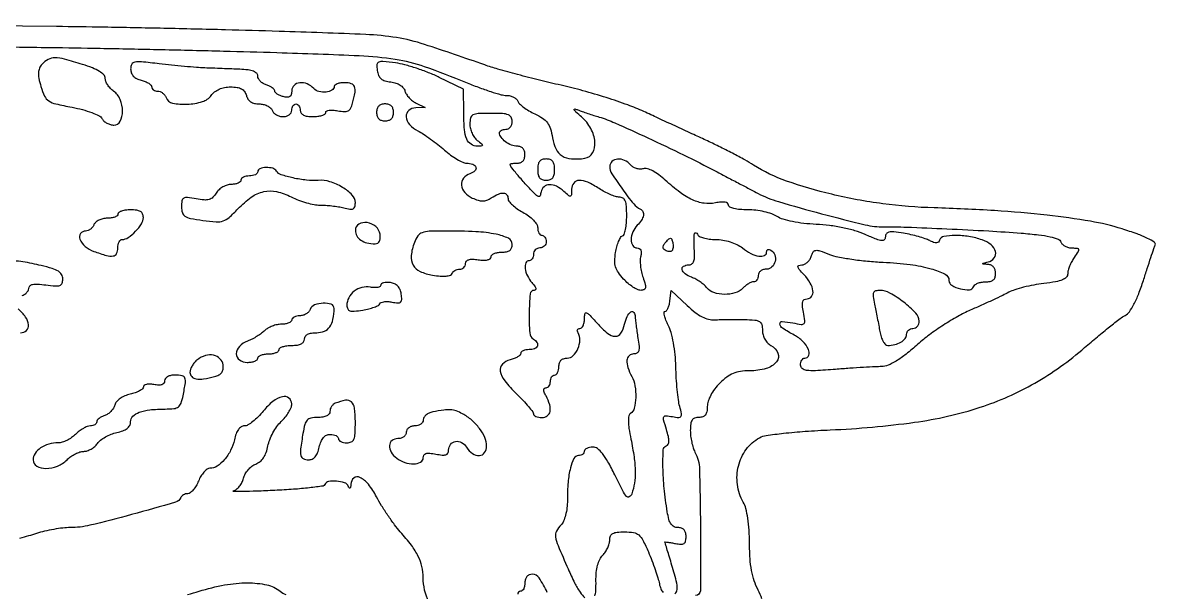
# Model space of a CAD drawing. Extents: x 0 to 501, y 0 to 407.
# Drawn here: x 233.5 to 500.7, y 156.7 to 291.2 of the extents above; entities that cross this region are included whole.
import ezdxf

# ---------------------------------------------------------------- set-up
doc = ezdxf.new("R2010")
doc.units = 0

msp = doc.modelspace()

# ---------------------------------------------------------------- linework, layer by layer
for points in [[(407.882874, 155.222188, 0.032399), (406.993304, 157.23735, -0.040115), (406.068116, 159.423794, -0.034622), (405.448867, 161.839929, -0.028867), (405.091814, 164.70551, -0.015335), (404.964565, 168.280794, 0.01542), (404.85301, 171.400288, 0.020748), (404.548169, 174.210024, 0.022837), (404.091448, 176.519651, 0.069718), (403.5, 178, -0.097132), (402.102613, 182.138195, -0.094508), (402.351395, 186.540257, -0.096877), (404.18481, 190.454331, -0.108237), (407.301285, 193.20953, -0.091342), (408.868169, 193.739467, -0.008256), (412.987307, 194.267287, -0.010122), (418.102008, 194.732404, -0.006669), (424, 195.069583, 0.022919), (443.838577, 196.851866, 0.044406), (459.350258, 200.388766, 0.052239), (472.246365, 206.106393, 0.0488), (484, 214.48366, -0.004987), (487.020435, 217.062906, -0.006126), (489.89324, 219.407719, -0.005149), (492.347879, 221.320646, -0.043523), (493.53018, 222.069667, 0.118118), (494.543764, 222.945932, 0.035101), (495.626106, 224.700978, 0.028616), (496.736584, 227.153186, 0.015053), (497.845935, 230.310358, -0.00139), (498.75754, 233.150587, -0.001828), (499.605975, 235.736672, -0.001326), (500.330744, 237.899651, -0.017567), (500.628029, 238.686821, 0.36064), (500.429702, 239.337136, 0.032174), (498.831724, 240.248296, 0.026554), (496.342919, 241.302884, 0.010421), (492.812274, 242.499844, 0.034409), (485.388938, 244.29466, 0.014241), (475.154391, 245.736488, 0.012415), (462.762526, 246.812915, 0.008232), (448.5, 247.460237, -0.025798), (436.390476, 248.436876, -0.025161), (424.342869, 250.658714, -0.026597), (413.675218, 253.794105, -0.056071), (405.919579, 257.550768, 0.014674), (403.866264, 258.764207, 0.005605), (400.940742, 260.336671, 0.005545), (397.723536, 261.974529, 0.006774), (394.677645, 263.431833, -0.000105), (391.388075, 264.952137, -0.000059), (387.405308, 266.794392, -0.000059), (383.391954, 268.65195, -0.000098), (380, 270.223187, 0.022364), (376.286139, 271.746628, 0.009445), (371.178125, 273.471527, 0.009323), (365.643577, 275.111814, 0.01202), (360.5, 276.400227, -0.00521), (355.465707, 277.588636, -0.004651), (350.2625, 278.925767, -0.004669), (345.60887, 280.214587, -0.014421), (342.5, 281.204807, 0.004712), (328.308874, 286.030314, 0.039206), (321.715152, 287.643746, 0.030393), (314.440123, 288.379844, 0.002143), (294, 289.11162, 0.001461), (281.339931, 289.47353, 0.000971), (266.821875, 289.817888, 0.000978), (252.730026, 290.097179, 0.001912), (241.5, 290.254837), (217.5, 290.5)], [(223.452044, 285.587777, 0.001685), (240, 285.318197, -0.001513), (251.778953, 285.130361, -0.000825), (266.234375, 284.832234, -0.000822), (280.927007, 284.480801, -0.001306), (293.5, 284.126516, -0.003155), (312.929268, 283.405501, -0.02819), (321.427321, 282.554854, -0.0449), (328.25315, 280.841918, -0.014506), (338, 277.121656, 0.009217), (341.028615, 275.928817, 0.011004), (343.926385, 274.920822, 0.009843), (346.393736, 274.176283, 0.06805), (347.643011, 274.003429, -0.05801), (348.50086, 273.902174, -0.058898), (349.307841, 273.606653, -0.064932), (349.94606, 273.171539, -0.119648), (350.301181, 272.657518, 0.114099), (350.72285, 272.032651, 0.026995), (351.694573, 271.220831, 0.026403), (352.941762, 270.38719, 0.023342), (354.321229, 269.651857, -0.03568), (356.162607, 268.611215, -0.087469), (357.285959, 267.543058, -0.085013), (357.994584, 266.13574, -0.032381), (358.501487, 263.991197, 0.068303), (359.333608, 261.33659, 0.142921), (360.754875, 259.72937, 0.12746), (362.941103, 259.030867, 0.049117), (366.148287, 259.16712, 0.236587), (367.951274, 260.414542, 0.147277), (368.49471, 262.983461, 0.104233), (367.534412, 266.181654, 0.089398), (365.326945, 268.924117, -0.007482), (364.025872, 270.087779, -0.091265), (363.626214, 270.61999, -0.618414), (363.75982, 270.797346, -0.04876), (364.5, 270.584529, 0.009151), (365.476712, 270.217885, 0.003922), (366.79375, 269.762402, 0.003879), (368.205044, 269.298846, 0.005105), (369.5, 268.89913, -0.0324), (373.21729, 267.525507, -0.004148), (380.966651, 263.999286, -0.005205), (389.418817, 259.960764, -0.006952), (397, 256.109289, 0.000176), (399.745214, 254.667507, 0.000154), (402.61875, 253.160751, 0.000155), (405.217401, 251.800179, 0.00046), (407, 250.869656, 0.048144), (411.796922, 248.931631, 0.006979), (421.953876, 246.079116, 0.006239), (432.232279, 243.48356, 0.061398), (436.661758, 242.98432, -0.011706), (442.010451, 242.914755, -0.002377), (451.487248, 242.524372, -0.002668), (461.37486, 242.017084, -0.005596), (469.054738, 241.495668, -0.009057), (473.109816, 241.100695, -0.026371), (475.883521, 240.630451, -0.035294), (477.714875, 240.0815, -0.213822), (478.400289, 239.399246, 0.113318), (478.760321, 238.863942, 0.065923), (479.39288, 238.411028, 0.06062), (480.186882, 238.104309, 0.061965), (481.025319, 238, -0.022816), (482.256869, 237.943773, -0.321668), (482.572694, 237.670286, -0.203622), (482.488136, 237.168869, -0.010549), (481.556704, 235.777494, 0.030396), (480.96086, 234.806171, 0.02659), (480.457282, 233.726154, 0.027506), (480.107799, 232.699597, 0.068391), (480, 231.915175, -0.190119), (479.677303, 231.097177, -0.108315), (478.789437, 230.485181, -0.05446), (477.149896, 230.015674, -0.013275), (474.362059, 229.612734, 0.017054), (472.011955, 229.254911, 0.015464), (469.61297, 228.7282, 0.015696), (467.495815, 228.122974, 0.046918), (466.112059, 227.532055, -0.012576), (464.691144, 226.806315, -0.003246), (462.363244, 225.708756, -0.003301), (459.691296, 224.491487, -0.003356), (457.018133, 223.316383, 0.026982), (454.085811, 221.858434, 0.015433), (450.706799, 219.804275, 0.015311), (447.391528, 217.498481, 0.022557), (444.64197, 215.259381, -0.014636), (441.894168, 212.948392, -0.029094), (439.566422, 211.315167, -0.036848), (437.626786, 210.305408, -0.101354), (436.123837, 209.994006, 0.012103), (434.622235, 209.954222, 0.002212), (431.847315, 209.80112, 0.002378), (428.600931, 209.592094, 0.002158), (425.25, 209.345789, -0.005126), (420.511056, 209.025726, -0.044661), (418.40394, 209.09334, -0.14118), (417.394853, 209.522172, -0.225838), (417, 210.351783, -0.05876), (417.074337, 210.982142, -0.077799), (417.29375, 211.515836, -0.096376), (417.618562, 211.873355, -0.161671), (418, 212, 0.319548), (418.927914, 212.660467, 0.19364), (418.859059, 214.066765, 0.092288), (417.536354, 215.93718, 0.069416), (415.5, 217.430067, -0.019463), (412.772851, 219.038668, -0.223754), (412.130185, 220.066709, -0.468242), (412.675011, 220.642934, -0.033751), (415.15625, 220.31875, 0.014492), (417.177754, 219.975047, 0.235417), (417.8125, 220.1875, 0.235417), (418.024953, 220.822246, 0.014492), (417.68125, 222.84375, -0.020692), (417.435279, 224.407505, -0.094242), (417.502425, 225.322034, -0.190904), (417.866349, 225.812369, -0.139658), (418.525, 226, 0.242738), (419.596532, 226.552772, 0.187309), (419.924125, 227.846831, 0.102155), (419.287597, 229.729779, 0.056208), (417.825686, 231.685549, -0.011199), (416.69745, 232.941729, -0.117786), (416.383859, 233.551654, -0.386197), (416.562737, 233.881676, -0.08445), (417.258298, 234, 0.109966), (417.919309, 234.147157, 0.071316), (418.576755, 234.578362, 0.066344), (419.131072, 235.216248, 0.069007), (419.490126, 235.96889, -0.058347), (419.976789, 237.047368, -0.23125), (420.569613, 237.432244, -0.1136), (421.530433, 237.331072, -0.010323), (423.807514, 236.495257, 0.04433), (425.813672, 235.910047, 0.012183), (429.059082, 235.350061, 0.012212), (432.783518, 234.893118, 0.012469), (436.5, 234.622388, -0.018449), (442.854229, 234.083065, -0.037618), (447.762189, 233.104686, -0.049021), (451.061745, 231.825175, -0.282932), (452, 230.299814, 0.270182), (452.651702, 229.18181, 0.067162), (454.697007, 228.362164, 0.069923), (456.82868, 228.13232, 0.313954), (457.780686, 228.842059, -0.15395), (458.102531, 229.286035, -0.061639), (458.763181, 229.659855, -0.053191), (459.630171, 229.91435, -0.044839), (460.583333, 230, 0.048265), (461.713793, 230.109379, 0.125255), (462.447917, 230.456897, 0.145999), (462.86014, 231.073217, 0.07503), (463, 232, 0.07546), (462.876187, 232.815719, 0.097744), (462.51675, 233.479747, 0.104863), (461.955263, 233.925342, 0.099242), (461.25, 234.116001, -0.002113), (460.076061, 234.198801, -0.392517), (460, 234.280763, -0.339035), (460.073823, 234.377121, -0.001923), (461.25, 234.689326, 0.169492), (462.666746, 235.640798, 0.230412), (462.954228, 237.130133, 0.156747), (461.910316, 238.747366, 0.088027), (459.850777, 239.902175, 0.04303), (456.713637, 240.701285, 0.04201), (453.460461, 240.960273, 0.04322), (450.778754, 240.715796, 0.274538), (449.785534, 239.856602, -0.130365), (449.489366, 239.405556, -0.171858), (449.037713, 239.219838, -0.103011), (448.380751, 239.322874, -0.030892), (447.452201, 239.740472, 0.040059), (446.417074, 240.183397, 0.013009), (444.825021, 240.672789, 0.012874), (443.020318, 241.126818, 0.01414), (441.25, 241.471768, 0.012546), (438.988169, 241.788368, 0.077907), (437.821061, 241.739882, 0.192991), (437.230623, 241.354468, 0.153997), (437, 240.623435, -0.184085), (436.745294, 239.955064, -0.244035), (436.146817, 239.72713, -0.067799), (434.912422, 240.042597, -0.007674), (432.25, 241.171226, 0.032302), (429.835941, 242.057121, 0.020661), (426.936989, 242.784446, 0.019734), (423.802895, 243.306449, 0.020368), (420.670328, 243.572882, -0.017292), (417.757295, 243.802607, -0.021589), (415.077342, 244.225343, -0.023344), (412.856129, 244.78377, -0.071888), (411.455511, 245.437193, 0.063265), (410.223457, 246.037943, 0.02631), (408.438793, 246.540925, 0.025517), (406.446503, 246.88513, 0.030023), (404.535183, 247, -0.020535), (402.699741, 247.075412, -0.040278), (401.257819, 247.312015, -0.053428), (400.28534, 247.666895, -0.285967), (400, 248.125, 0.238499), (399.782542, 248.554957, 0.1179), (399.204103, 248.799228, 0.065599), (398.248609, 248.831584, 0.025064), (396.929328, 248.635866, -0.083873), (394.242682, 248.555129, -0.07237), (391.52786, 249.341079, -0.055351), (388.567501, 251.103061, -0.025033), (385.102747, 254.006729, 0.02641), (383.574174, 255.280618, 0.042008), (382.130738, 256.181555, 0.051324), (380.864165, 256.674957, 0.13193), (379.889515, 256.681358, -0.078533), (379.108765, 256.603784, -0.060765), (378.266461, 256.756268, -0.061256), (377.49275, 257.104417, -0.083413), (376.914323, 257.603235, 0.113615), (375.50935, 258.675325, 0.12611), (373.831367, 258.971413, 0.166056), (372.525862, 258.411207, 0.212186), (372, 257.227844, 0.143049), (372.503027, 255.505595, 0.013835), (374.972606, 251.864732, 0.014944), (377.63927, 248.382726, 0.119213), (379.238774, 247.166667, -0.188104), (379.83238, 246.574008, -0.15264), (379.933091, 245.673634, -0.098647), (379.472346, 244.547014, -0.050175), (378.5, 243.357143, 0.094759), (377.439099, 241.794534, 0.097814), (377.045117, 239.968329, 0.139437), (377.418751, 238.561614, 0.264442), (378.40638, 238, -0.120777), (378.965229, 237.86301, -0.16778), (379.316611, 237.491495, -0.121159), (379.431143, 236.875903, -0.049687), (379.29781, 236.030824, 0.064081), (379.173446, 235.062949, 0.026933), (379.244488, 233.74979, 0.026106), (379.472833, 232.335726, 0.030792), (379.83941, 231.030824, -0.014621), (380.364236, 229.370664, -0.112731), (380.40669, 228.561732, -0.259171), (380.072501, 228.147848, -0.096384), (379.312651, 228, -0.112808), (378.538007, 228.177025, -0.033071), (377.469199, 228.782547, -0.031385), (376.321977, 229.644432, -0.029088), (375.26044, 230.663989, -0.034129), (374.028846, 232.189555, -0.079466), (373.388643, 233.506971, -0.079562), (373.191704, 234.957348, -0.034275), (373.372193, 236.90613, -0.02454), (373.669461, 238.301203, -0.032385), (374.082955, 239.533425, -0.033883), (374.543911, 240.472647, -0.183276), (374.976424, 240.825475, 0.231288), (375.374458, 241.216357, 0.032005), (375.699324, 242.363837, 0.031287), (375.925452, 243.866645, 0.021702), (376, 245.583333, 0.015603), (375.928495, 247.874081, 0.078745), (375.65057, 249.119422, 0.162638), (375.109646, 249.762686, 0.137198), (374.25, 250.006589, -0.074786), (373.375367, 250.141516, -0.023752), (372.132812, 250.594872, -0.023115), (370.777037, 251.239061, -0.023796), (369.5, 252, 0.037247), (366.789328, 253.518001, 0.115478), (364.750648, 253.94422, 0.224749), (363.506976, 253.318738, 0.167196), (363, 251.845012, -0.015039), (362.960652, 250.537107, -0.321363), (362.729843, 250.252867, -0.245324), (362.327041, 250.340515, -0.010041), (361.171259, 251.345012, 0.0662), (359.426137, 252.547533, 0.122287), (357.758136, 252.934185, 0.176692), (356.498324, 252.452266, 0.167905), (355.811841, 251.261484, -0.041353), (355.554068, 250.340523, -0.355039), (355.211141, 250.138252, -0.156447), (354.694448, 250.394105, -0.009924), (353.488516, 251.611199, -0.00614), (352.600901, 252.566544, -0.003721), (351.572939, 253.717658, -0.003728), (350.569546, 254.875527, -0.006552), (349.759787, 255.849715, -0.007613), (348.667498, 257.242231, -0.193791), (348.542652, 257.698489, -0.357681), (348.804201, 257.951117, -0.020265), (350.009787, 258, 0.073012), (350.877, 258.127313, 0.12472), (351.501223, 258.501229, 0.124282), (351.873455, 259.128378, 0.072213), (352, 260, 0.071699), (351.879149, 260.838435, 0.112093), (351.525, 261.472222, 0.120036), (350.952652, 261.862992, 0.090275), (350.2, 262, -0.096503), (348.805514, 262.271675, -0.066662), (347.404453, 263.070059, -0.070561), (346.350864, 264.137576, -0.160852), (346, 265.2, -0.181063), (346.114323, 265.505352, -0.091341), (346.440625, 265.765, -0.071292), (346.926058, 265.940885, -0.051363), (347.5, 266, 0.124838), (348.072066, 266.145092, 0.100781), (348.559375, 266.553606, 0.090376), (348.88687, 267.164671, 0.078089), (349, 267.884615, 0.126642), (348.751714, 268.84916, 0.178473), (348.086735, 269.425, 0.078289), (346.741872, 269.703498, 0.011985), (344, 269.769231, 0.010283), (340.95114, 269.706521, 0.107008), (339.745173, 269.393012, 0.217664), (339.177851, 268.683676, 0.06157), (339, 267.244858, 0.060494), (339.129209, 266.180817, 0.046201), (339.514063, 265.071791, 0.047256), (340.079874, 264.085399, 0.076714), (340.75, 263.392046, -0.006842), (341.822075, 262.554858, -0.215958), (341.969635, 262.263459, -0.403678), (341.808262, 262.08094, -0.015166), (340.809017, 262.031803, -0.147326), (339.280379, 262.461032, -0.155088), (338.280119, 263.656372, -0.077594), (337.733624, 265.947223, -0.017376), (337.554217, 269.971292), (337.5, 275.5), (331.803628, 278.26178, 0.019266), (329.283174, 279.365986, 0.01421), (326.416805, 280.399211, 0.014406), (323.647582, 281.221778, 0.030938), (321.464668, 281.659897, 0.007889), (318.511334, 282.01732, 0.123933), (317.513957, 281.874785, 0.288669), (317.10333, 281.29982, 0.049674), (317.161039, 279.898117, 0.06412), (317.479756, 278.739662, 0.117838), (318.053823, 277.954198, 0.104624), (318.973642, 277.455786, 0.04359), (320.363863, 277.17259, -0.048542), (321.568601, 276.914753, -0.065479), (322.576669, 276.441874, -0.076341), (323.30781, 275.798311, -0.110662), (323.70066, 275.036675, 0.079257), (324.038442, 274.26785, 0.043386), (324.670111, 273.452036, 0.041873), (325.474113, 272.715662, 0.051866), (326.336798, 272.181764), (328.5, 271.135361), (326.25, 271.06768, 0.170365), (324.575878, 270.423044, 0.244028), (323.986921, 268.978123, 0.161927), (324.792297, 267.138832, 0.090072), (326.75, 265.627758, -0.025977), (328.049358, 264.867091, -0.010869), (329.720312, 263.715796, -0.010719), (331.458629, 262.40394, -0.01368), (333, 261.118051, 0.021616), (334.464044, 259.93556, 0.02439), (335.968601, 258.933797, 0.024648), (337.316678, 258.215859, 0.108075), (338.190983, 258.015973, -0.080757), (339.697423, 257.756438, -0.23471), (340.418337, 257.024703, -0.299818), (340.18488, 256.166843, -0.10417), (339.014521, 255.504609, 0.154171), (337.52426, 254.45578, 0.189498), (337.062403, 252.831558, 0.157134), (337.818781, 251.087614, 0.105974), (339.574094, 249.784287, 0.032896), (340.929801, 249.271271, 0.075334), (342.007926, 249.11317, 0.085645), (342.996545, 249.288631, 0.05298), (344.060525, 249.805726, -0.034389), (345.748197, 250.704819, -0.115095), (346.970975, 250.941969, -0.227706), (347.703573, 250.555535, -0.160771), (348, 249.657471, 0.170338), (348.224508, 249.017585, 0.037773), (349.028125, 248.155627, 0.035122), (350.160068, 247.250176, 0.027625), (351.5, 246.430067, -0.035015), (352.862897, 245.567987, -0.043376), (353.990538, 244.577575, -0.049338), (354.76077, 243.594925, -0.142505), (355, 242.772596, 0.05446), (355.074079, 242.094484, 0.074139), (355.29375, 241.5207, 0.093748), (355.618441, 241.135672, 0.172496), (356, 241, -0.148195), (356.381354, 240.884432, -0.098894), (356.70625, 240.559375, -0.082425), (356.925306, 240.073457, -0.064853), (357, 239.5, -0.099038), (356.885486, 238.927543, -0.097945), (356.559375, 238.440625, -0.097945), (356.072457, 238.114514, -0.099038), (355.5, 238, 0.099038), (354.927543, 237.885486, 0.097945), (354.440625, 237.559375, 0.097945), (354.114514, 237.072457, 0.099038), (354, 236.5, -0.064853), (353.925306, 235.926543, -0.082425), (353.70625, 235.440625, -0.098894), (353.381354, 235.115568, -0.148195), (353, 235, 0.305352), (352.224792, 234.477896, 0.128537), (352.054316, 233.170722, 0.082293), (352.576457, 231.422292, 0.070402), (353.654988, 229.828741, -0.027832), (354.260401, 229.079949, -0.089583), (354.535452, 228.504062, -0.231882), (354.469102, 228.156856, -0.235796), (354.154988, 228, 0.388778), (353.229386, 227.152141, 0.018537), (352.998192, 222.582139, 0.019784), (353.118652, 217.965533, 0.242485), (354, 216.5, -0.106542), (354.835804, 215.696237, -0.248207), (354.925046, 214.858081, -0.21455), (354.264012, 214.22017, -0.086441), (353, 214, 0.042643), (352.234324, 213.93458, 0.062301), (351.5875, 213.738095, 0.081793), (351.149179, 213.449305, 0.209225), (351, 213.108408, -0.208396), (350.831931, 212.722675, -0.050787), (350.265625, 212.294405, -0.043524), (349.457251, 211.894893, -0.031538), (348.5, 211.589356, 0.136365), (346.673783, 210.551084, 0.247317), (346.182472, 208.950745, 0.122196), (347.228712, 206.670798, 0.029822), (350.016827, 203.574245, -0.009768), (351.542809, 202.010331, -0.013943), (352.829943, 200.559558, -0.009817), (353.832055, 199.315721, -0.166141), (354, 198.824245, 0.221732), (354.147141, 198.508758, 0.076921), (354.5875, 198.242122, 0.058493), (355.23417, 198.060321, 0.039322), (356, 198, 0.151358), (357.263499, 198.391451, 0.197956), (357.918769, 199.393649, 0.122768), (357.828587, 200.999207, 0.04778), (356.964816, 203.065741, -0.024465), (356.545821, 203.950055, -0.098707), (356.429632, 204.532871, -0.223915), (356.585661, 204.863812, -0.174147), (356.964816, 205, 0.143424), (357.359575, 205.115614, 0.099557), (357.695915, 205.440625, 0.084069), (357.922536, 205.926627, 0.067246), (358, 206.5, -0.064853), (358.074694, 207.073457, -0.082425), (358.29375, 207.559375, -0.098894), (358.618646, 207.884432, -0.148195), (359, 208, 0.191087), (359.381882, 208.151477, 0.088204), (359.70625, 208.5875, 0.068025), (359.926307, 209.234582, 0.048028), (360, 210, -0.072175), (360.126265, 210.870152, -0.123728), (360.497618, 211.497596, -0.124577), (361.11936, 211.872238, -0.07374), (361.980948, 212, 0.199337), (363.381806, 212.581596, 0.094748), (364.496015, 214.228425, 0.089394), (364.967588, 216.264576, 0.151863), (364.535126, 217.943165, -0.076964), (364.364298, 218.34727, -0.154458), (364.384918, 218.689555, -0.186151), (364.58978, 218.916294, -0.117525), (364.940983, 219, 0.199103), (365.34792, 219.168734, 0.08373), (365.697525, 219.660937, 0.06443), (365.940209, 220.388768, 0.045064), (366.029313, 221.25, -0.037529), (366.137434, 222.474779, -0.461921), (366.490923, 222.687767, -0.122979), (367.13242, 222.27849, -0.005003), (369.015217, 220.25, 0.033922), (371.516745, 217.84937, 0.16612), (373.319458, 217.154791, 0.270311), (374.630706, 217.853305, 0.084479), (375.5, 220, -0.05163), (376.109018, 221.841637, -0.135722), (376.98919, 222.903015, -0.411834), (377.676891, 222.783076, -0.153179), (378.011006, 221.75, 0.024483), (378.051908, 221.042648, 0.004697), (378.200855, 219.765625, 0.004994), (378.403749, 218.277354, 0.004582), (378.641848, 216.75, -0.015385), (378.907312, 214.76645, -0.091659), (378.82365, 213.729838, -0.203698), (378.407925, 213.199937, -0.126585), (377.630842, 213, 0.196525), (376.569273, 212.565988, 0.179519), (376.06454, 211.492016, 0.101951), (376.267835, 209.793428, 0.043526), (377.18283, 207.684259, -0.083295), (377.937867, 205.480697, -0.049205), (378.120547, 202.698672, -0.04945), (377.786239, 200.172619, -0.199283), (376.896132, 198.935806, 0.209), (376.487097, 198.344484, 0.051842), (376.37939, 197.144208, 0.035221), (376.528907, 195.379161, 0.012657), (376.981266, 192.89653, -0.015896), (377.723069, 188.670325, -0.03153), (377.99119, 185.280249, -0.039326), (377.81366, 182.453687, -0.053294), (377.186554, 179.975267, -0.166893), (376.613893, 179.274378, -0.36309), (375.972892, 179.365735, -0.064351), (375.05335, 180.697994, -0.005485), (373.187941, 184.419638, 0.012749), (371.556376, 187.560021, 0.041005), (370.25357, 189.520089, 0.066692), (369.102896, 190.633682, 0.160312), (367.989741, 191, 0.048285), (367.228261, 190.926291, 0.068285), (366.584486, 190.70625, 0.088467), (366.150784, 190.381865, 0.190282), (366, 190, -0.136381), (365.894014, 189.61866, -0.100289), (365.596094, 189.29375, -0.086487), (365.150474, 189.075045, -0.071046), (364.625, 189, 0.284755), (363.552573, 188.335347, 0.054394), (362.724967, 186.085338, 0.040579), (362.174941, 182.734006, 0.020392), (362, 178.446429, -0.029307), (361.893697, 176.634385, -0.033946), (361.575726, 174.935845, -0.03727), (361.097713, 173.528513, -0.09616), (360.5, 172.642857, 0.076562), (359.436236, 171.191735, 0.16134), (359.216522, 169.828742, 0.0594), (359.80109, 167.786316, 0.004075), (362.178246, 162.25, 0.012252), (363.713853, 158.973066, 0.033203), (365.008678, 156.758623, 0.047287), (366.132097, 155.397434, 0.199147)], [(233.442348, 226.749812, 0.058671), (234.258946, 227.259188, 0.069096), (234.815201, 227.846912, 0.156233), (235, 228.423896, -0.192412), (235.245071, 229.037156, -0.151449), (235.874821, 229.389269, -0.069544), (237.041688, 229.471491, -0.016205), (239, 229.273174, 0.013424), (241.265968, 229.030966, 0.105771), (242.308211, 229.168413, 0.224374), (242.822417, 229.680483, 0.086727), (243, 230.696583, 0.13482), (242.720798, 231.713223, 0.121082), (241.953024, 232.493944, 0.065722), (240.49226, 233.148933, 0.015852), (237.92371, 233.828252, 0.008137), (233.601626, 234.752099, 0.058394), (231.477821, 234.917352, 0.176566)], [(387.355893, 156.401582, 0.226058), (387.894366, 157.398058, 0.076551), (387.687998, 159.413807, 0.009928), (386.510824, 163.591069, -0.000401), (385.939133, 165.481047, -0.000647), (385.455914, 167.090704, -0.000086), (385.02794, 168.523963, -0.048307), (385.010824, 168.611328, -0.485033), (385.049348, 168.648275, -0.001882), (385.737555, 168.549569, -0.006713), (386.542047, 168.420035, -0.003954), (387.5, 168.244751, 0.033077), (388.801932, 168.084128, 0.160567), (389.51116, 168.274161, 0.196814), (389.886179, 168.820066, 0.053367), (390, 169.883423, 0.063859), (389.880884, 170.812264, 0.120477), (389.524152, 171.473266, 0.129662), (388.924039, 171.864919, 0.080256), (388.087898, 172, -0.114554), (387.151115, 172.217479, -0.131357), (386.460484, 172.820095, -0.08292), (385.95572, 173.930451, -0.024973), (385.565472, 175.75, -0.015388), (384.841675, 181.262053, -0.021096), (384.553701, 186.255636, -0.015351), (384.616064, 190.336547, -0.310176), (385.326074, 191.275358, 0.197015), (385.774515, 191.661428, 0.115649), (385.945833, 192.359448, 0.060297), (385.823289, 193.468525, 0.016824), (385.366462, 195.157616, -0.008553), (384.710474, 197.433082, -0.177377), (384.7716, 198.129639, -0.315298), (385.251119, 198.405021, -0.024835), (386.788776, 198.189548, 0.024076), (388.271253, 197.979515, 0.267689), (388.793739, 198.219465, 0.208415), (388.924618, 198.845103, 0.015016), (388.503498, 200.605871, -0.032521), (388.191799, 202.145353, -0.009368), (387.910494, 204.559225, -0.009382), (387.694925, 207.299178, -0.009863), (387.586765, 210, 0.019601), (387.418291, 212.828227, 0.02054), (387.029694, 215.590344, 0.021867), (386.476693, 218.011273, 0.05046), (385.80404, 219.75, -0.019827), (385.231617, 220.997094, -0.037795), (384.889922, 222.045312, -0.054202), (384.793199, 222.777935, -0.420956), (385.010222, 223, 0.229787), (385.361652, 223.170511, 0.056753), (385.70838, 223.73106, 0.046554), (385.999806, 224.535603, 0.032016), (386.183578, 225.488715), (386.5, 227.977429), (390.261817, 224.414588, 0.023295), (392.135443, 222.79874, 0.046339), (393.781226, 221.738112, 0.058747), (395.29571, 221.163742, 0.077859), (396.761817, 221.031836, -0.009805), (398.107088, 221.09385, -0.003962), (399.944096, 221.127897, -0.003919), (401.922304, 221.133376, -0.004965), (403.75, 221.105963, -0.014914), (406.216932, 220.970757, -0.115365), (407.308186, 220.616026, -0.198957), (407.834573, 219.900113, -0.060378), (408, 218.535184, 0.06707), (408.142628, 217.476687, 0.061821), (408.56142, 216.461803, 0.063312), (409.203078, 215.602331, 0.078068), (410, 215, -0.173208), (411.657064, 213.17199, -0.279088), (411.350574, 211.157059, -0.150714), (408.861651, 209.539377, -0.069403), (404.994505, 209, 0.033277), (402.794625, 208.853427, 0.064819), (401.098629, 208.397682, 0.064941), (399.577882, 207.523578, 0.033519), (397.923077, 206.076923, 0.03585), (396.75283, 204.725653, 0.038408), (395.817164, 203.250616, 0.041776), (395.200166, 201.811386, 0.080548), (395, 200.576923, -0.042132), (394.896066, 199.345666, -0.123518), (394.55597, 198.572115, -0.152494), (393.942554, 198.145092, -0.076517), (393, 198, 0.082016), (392.020511, 197.838245, 0.167908), (391.413093, 197.366782, 0.115658), (391.09073, 196.477449, 0.029372), (391, 194.934259, 0.029947), (391.079255, 193.612198, 0.0225), (391.318304, 192.174322, 0.022929), (391.667552, 190.837748, 0.047526), (392.083589, 189.843813, -0.116518), (393.156223, 185.802026, -0.005625), (393.382919, 171.780838, -0.002908), (393.369723, 157.112901, -0.412164), (392.25, 156.000356, 0.238101)], [(233.04969, 218, 0.187427), (234.450265, 218.544125, 0.237173), (234.93811, 219.824837, 0.130557), (234.23615, 221.681658, 0.060037), (232.477264, 223.604049)], [(329.349321, 154.489511, -0.116249), (328, 160.214681, 0.057222), (327.703522, 162.796794, 0.058851), (326.829884, 165.218636, 0.046083), (325.214815, 167.818498, 0.019453), (322.605683, 171, -0.02107), (321.236191, 172.680971, -0.011209), (319.678424, 174.867188, -0.011138), (318.184024, 177.176223, -0.016985), (317.001717, 179.25, 0.045146), (315.074947, 182.226945, 0.112423), (313.07388, 183.852534, 0.291752), (311.654722, 183.696629, 0.215378), (310.921053, 182.25, -0.021021), (310.862835, 181.583427, -0.185333), (310.724694, 181.327933, -0.449116), (310.54862, 181.351958, -0.051902), (310.337719, 181.75, 0.218219), (309.451757, 182.587972, 0.063834), (307.568366, 182.970483, 0.065114), (305.692, 182.863101, 0.257771), (304.833333, 182.151857, -0.271571), (304.381439, 181.796793, -0.004899), (301.219792, 181.396865, -0.010709), (297.432245, 181.037457, -0.006762), (293, 180.772682, -0.00302), (288.703902, 180.600301, -0.006499), (285.391987, 180.530524, -0.008747), (283.265607, 180.550569, -0.86897), (283.249318, 180.694018, 0.104463), (283.965089, 181.049737, 0.05595), (284.669071, 181.747799, 0.05215), (285.256144, 182.656434, 0.055939), (285.62603, 183.646119, -0.066674), (286.032171, 184.665761, -0.049165), (286.729608, 185.662671, -0.049769), (287.595098, 186.489625, -0.075105), (288.501873, 187.000712, 0.081267), (289.520502, 187.591401, 0.072135), (290.346519, 188.497676, 0.062387), (290.970699, 189.725034, 0.040124), (291.390471, 191.267854, -0.047669), (291.816319, 192.74482, -0.030528), (292.572454, 194.363464, -0.030581), (293.516804, 195.872414, -0.049106), (294.51531, 197.014383, 0.035104), (295.466124, 198.042347, 0.03447), (296.270122, 199.199239, 0.036533), (296.828429, 200.310999, 0.098406), (297, 201.174314, 0.231778), (296.313325, 202.576053, 0.23003), (294.781271, 202.898717, 0.110285), (292.549951, 201.781231, 0.053389), (290.292632, 199.500029, -0.026796), (289.100842, 198.160337, -0.031297), (287.829613, 197.028167, -0.032847), (286.655089, 196.225736, -0.134215), (285.829455, 196.000029, 0.142135), (285.073715, 195.780751, 0.094443), (284.410965, 195.159483, 0.069142), (283.866227, 194.141397, 0.035587), (283.462969, 192.75, -0.062586), (282.592792, 190.258068, -0.062296), (281.132089, 188.054612, -0.069817), (279.382194, 186.515004, -0.146574), (277.663134, 186, 0.16051), (277.030755, 185.791625, 0.052098), (276.294885, 185.11875, 0.045714), (275.580275, 184.148095, 0.037657), (275, 183, -0.034369), (274.42907, 181.851723, -0.043038), (273.741877, 180.88125, -0.048783), (273.045294, 180.204249, -0.170024), (272.462013, 180, 0.063111), (271.941876, 179.934085, 0.061348), (271.449258, 179.740375, 0.066536), (271.056896, 179.454255, 0.112268), (270.833333, 179.11617, -0.237137), (269.591963, 177.972462, -0.003141), (259.207292, 175.07022, -0.007508), (249.398375, 172.552814, -0.05912), (244.739374, 172, 0.028672), (243.027342, 171.901745, 0.014514), (240.889101, 171.592386, 0.014367), (238.693339, 171.143987, 0.020754), (236.784947, 170.612377, -0.008128), (234.910013, 170.038704, -0.005995), (232.817054, 169.462434, -0.006061)], [(368.46187, 155.878657, 0.078718), (368.717227, 157.119178, 0.015255), (368.752555, 159.414339, -0.026904), (368.829782, 161.41001, -0.040951), (369.130488, 163.117435, -0.048572), (369.638027, 164.493928, -0.083966), (370.34291, 165.485768, 0.050154), (370.977195, 166.261884, 0.038029), (371.51323, 167.222605, 0.03896), (371.880203, 168.212458, 0.069397), (372, 169.071429, -0.096124), (372.185233, 170.026034, -0.173744), (372.70831, 170.61363, -0.102857), (373.714017, 170.918542, -0.022349), (375.535537, 171, -0.039881), (377.620971, 170.833395, -0.137447), (378.840917, 170.270025, -0.099581), (379.804873, 169.044472, -0.015676), (381.108959, 166.25, -0.009712), (381.929616, 164.229758, -0.008496), (382.710241, 162.0875, -0.008572), (383.349466, 160.127802, -0.025058), (383.698422, 158.75, 0.045317), (384.055333, 157.547472, 0.08619), (384.58216, 156.69021, 0.107582)], [(357.272574, 156.677663, 0.032117), (355.317783, 160.144533, 0.252954), (353.75, 160.996252, 0.095607), (353.026564, 160.858251, 0.118528), (352.468281, 160.463818, 0.10895), (352.119217, 159.828963, 0.071539), (352, 159, -0.049749), (351.923662, 158.234665, -0.069737), (351.696132, 157.5875, -0.089897), (351.360482, 157.152007, -0.185806), (350.965557, 157, 0.425981), (350.283297, 156.289883, 0.013586)], [(272.428481, 156.226257, 0.016099), (275.160906, 156.987099, -0.030916), (281.17402, 158.471069, -0.044897), (286.614239, 158.964256, -0.053502), (291.119471, 158.483874, -0.113835), (294.272871, 157, 0.052759), (295.568946, 156.185444, 0.037631)]]:
    msp.add_lwpolyline(points, format="xyb")
for points in [[(238.120577, 281.365621, 0.074605), (237.49462, 280.401077, 0.0945), (237.244306, 279.370506, 0.065634), (237.352137, 278.046192, 0.019696), (237.857084, 276.082673, 0.036895), (238.710479, 273.84838, 0.137002), (239.684712, 272.71703, 0.090204), (241.325645, 272.008408, 0.010965), (245.18327, 271.203111, -0.018762), (247.673649, 270.642583, -0.025911), (249.854836, 269.942161, -0.026372), (251.544186, 269.197327, -0.149243), (252.246453, 268.524097, 0.084537), (252.716945, 267.940943, 0.056375), (253.421736, 267.447703, 0.055085), (254.240398, 267.113169, 0.06958), (255.04969, 267, 0.279924), (256.541066, 267.905932, 0.121912), (257.105443, 270.248513, 0.096134), (256.545547, 273.040822, 0.140082), (255, 275, -0.047246), (254.234842, 275.669668, -0.043839), (253.5875, 276.487079, -0.046776), (253.143288, 277.322498, -0.099128), (253, 278.038137, 0.195527), (252.675147, 278.837088, 0.061964), (251.650721, 279.656495, 0.043043), (249.996466, 280.486127, 0.018367), (247.662108, 281.317378, 0.011001), (243.422434, 282.551964, 0.064164), (241.122909, 282.860106, 0.122219), (239.539749, 282.47574, 0.091455)], [(259, 280.246503, 0.089168), (259.164418, 279.33188, 0.100134), (259.635215, 278.573102, 0.088292), (260.419207, 277.98971, 0.054479), (261.5, 277.589356, -0.034719), (262.457085, 277.277157, -0.046776), (263.265625, 276.858059, -0.05533), (263.827615, 276.401511, -0.196992), (264, 275.980948, 0.140685), (264.107378, 275.606875, 0.099878), (264.409197, 275.288153, 0.085011), (264.86058, 275.073486, 0.068684), (265.393011, 275, -0.096313), (265.968559, 274.888097, -0.06686), (266.545909, 274.559375, -0.064359), (267.037471, 274.073431, -0.074185), (267.361626, 273.5, 0.255434), (268.906333, 272.187737, 0.062835), (272.345461, 271.917073, 0.060891), (275.929155, 272.527065, 0.165498), (278, 274, -0.072614), (278.81923, 274.845706, -0.06171), (279.890764, 275.477953, -0.056818), (281.170512, 275.868622, -0.045725), (282.604128, 276, -0.034691), (284.130015, 275.894003, -0.089859), (285.173566, 275.550559, -0.117802), (285.861931, 274.932412, -0.087419), (286.289749, 274, 0.082786), (286.67778, 273.133358, 0.099856), (287.307257, 272.503658, 0.090445), (288.184658, 272.126348, 0.056491), (289.299392, 272, -0.055966), (290.293167, 271.888415, -0.058029), (291.224658, 271.559375, -0.064447), (291.958492, 271.074172, -0.12349), (292.361626, 270.5, 0.104363), (292.732868, 269.926359, 0.06668), (293.364866, 269.440625, 0.06271), (294.149006, 269.111994, 0.068006), (294.968615, 269, 0.070174), (295.75506, 269.110922, 0.089187), (296.411436, 269.434603, 0.103496), (296.845225, 269.920798, 0.131307), (297, 270.5, -0.064853), (297.074694, 271.073457, -0.082425), (297.29375, 271.559375, -0.098894), (297.618646, 271.884432, -0.148195), (298, 272, -0.148195), (298.381354, 271.884432, -0.098894), (298.70625, 271.559375, -0.082425), (298.925306, 271.073457, -0.064853), (299, 270.5, 0.152103), (299.202091, 269.851045, 0.12651), (299.75, 269.375, 0.082504), (300.677925, 269.088963, 0.033607), (302, 269, 0.030819), (303.149301, 269.070907, 0.047785), (304.11875, 269.286406, 0.060981), (304.792049, 269.600134, 0.258791), (305, 269.975, -0.288435), (305.209361, 270.307731, -0.076985), (305.836277, 270.497461, -0.053472), (306.758362, 270.52824, -0.03099), (307.858102, 270.37838, 0.03133), (309.404294, 270.168751, 0.1366), (310.301115, 270.34999, 0.161841), (310.890651, 270.94715, 0.049161), (311.344447, 272.15338, 0.021511), (311.919246, 274.741141, 0.135622), (311.793555, 276.073762, 0.232155), (311.047204, 276.770355, 0.073808), (309.5, 277, 0.033571), (308.542393, 276.935631, 0.0514), (307.734375, 276.74051, 0.066691), (307.177532, 276.455662, 0.245982), (307, 276.116631, -0.269037), (306.483529, 275.226255, -0.106214), (305.083445, 274.781002, -0.088969), (303.408057, 274.917345, -0.141117), (302.181045, 275.651274, 0.106277), (300.631465, 276.728956, 0.126452), (298.873633, 276.984473, 0.167002), (297.535633, 276.357556, 0.203146), (297, 275.09362, -0.060551), (296.893154, 274.214569, -0.182942), (296.55631, 273.726188, -0.167579), (295.957021, 273.55836, -0.049229), (295, 273.710251, -0.035906), (294.234394, 273.970404, -0.047691), (293.5875, 274.319322, -0.056409), (293.138871, 274.69924, -0.191138), (293, 275.049244, 0.18528), (292.862812, 275.406751, 0.052656), (292.4125, 275.811996, 0.045356), (291.765594, 276.197055, 0.034745), (291, 276.5, -0.06077), (290.235286, 276.849532, -0.063046), (289.5875, 277.36914, -0.069989), (289.148573, 277.972302, -0.122947), (289, 278.567388, 0.200591), (288.728831, 279.216115, 0.105148), (287.979284, 279.695932, 0.060042), (286.687245, 280.012043, 0.020213), (284.75, 280.16655, -0.000001), (282.832576, 280.241696, -0.000001), (280.573438, 280.330246, -0.000001), (278.338037, 280.417873, -0.000002), (276.5, 280.489933, -0.0093), (274.502475, 280.605494, -0.003436), (271.692187, 280.840018, -0.003404), (268.627476, 281.138043, -0.004092), (265.75, 281.461478, 0.005267), (261.541751, 281.924488, 0.069396), (259.98106, 281.862779, 0.231613), (259.268924, 281.339955, 0.121165)], [(317, 270, 0.072254), (317.126841, 269.126841, 0.124864), (317.5, 268.5, 0.124864), (318.126841, 268.126841, 0.072254), (319, 268, 0.072254), (319.873159, 268.126841, 0.124864), (320.5, 268.5, 0.124864), (320.873159, 269.126841, 0.072254), (321, 270, 0.072254), (320.873159, 270.873159, 0.124864), (320.5, 271.5, 0.124864), (319.873159, 271.873159, 0.072254), (319, 272, 0.072254), (318.126841, 271.873159, 0.124864), (317.5, 271.5, 0.124864), (317.126841, 270.873159, 0.072254)], [(289, 256, -0.191087), (288.848523, 255.618118, -0.088204), (288.4125, 255.29375, -0.068025), (287.765418, 255.073693, -0.048028), (287, 255, 0.048028), (286.234582, 254.926307, 0.068025), (285.5875, 254.70625, 0.088204), (285.151477, 254.381882, 0.191087), (285, 254, -0.210376), (284.831662, 253.617619, -0.081358), (284.336286, 253.29375, -0.061946), (283.605568, 253.073356, -0.042325), (282.740547, 253, 0.078019), (281.781949, 252.849507, 0.053057), (280.770728, 252.401003, 0.052423), (279.862098, 251.740978, 0.070008), (279.207631, 250.960862, -0.061645), (278.393323, 249.956721, -0.120912), (277.508586, 249.443524, -0.092015), (276.321341, 249.322655, -0.025853), (274.467084, 249.572153, 0.015318), (272.380726, 249.89775, 0.155779), (271.529713, 249.738582, 0.234918), (271.111119, 249.146445, 0.038491), (271, 247.705129, 0.072298), (271.204279, 246.299757, 0.180625), (271.819166, 245.484308, 0.095399), (273.111933, 244.972316, 0.012548), (276.038437, 244.494714, 0.017206), (279.167196, 244.173615, 0.097237), (280.823409, 244.383415, 0.103394), (282.22953, 245.199602, 0.020674), (284.316511, 247.236768, -0.04739), (287.456154, 249.990189, -0.101635), (290.380772, 251.30562, -0.110569), (293.42236, 251.305168, -0.062921), (296.898752, 250.051653, 0.026495), (298.599376, 249.294717, 0.021662), (300.48793, 248.66369, 0.022188), (302.279628, 248.235123, 0.052293), (303.647081, 248.117334, -0.020956), (304.938734, 248.087181, -0.012508), (306.469768, 247.948611, -0.012512), (307.990495, 247.733846, -0.021134), (309.25, 247.468575, 0.022763), (310.726225, 247.162677, 0.14348), (311.480628, 247.258398, 0.228214), (311.874543, 247.715922, 0.065615), (312, 248.667815, 0.19574), (311.261742, 250.481372, 0.064006), (308.954223, 252.308658, 0.060495), (305.999272, 253.632128, 0.09301), (303.22293, 253.952152, -0.044105), (300.469976, 254.000134, -0.028246), (297.312131, 254.516415, -0.023919), (294.495098, 255.285034, -0.17759), (293.420174, 256.129162, 0.192315), (292.520743, 256.794966, 0.071736), (290.930641, 256.977051, 0.080257), (289.490606, 256.701023, 0.315164)], [(355, 256.5, 0.044917), (355.106468, 255.317234, 0.124434), (355.45, 254.5625, 0.149477), (356.064742, 254.142566, 0.07578), (357, 254, 0.07578), (357.935258, 254.142566, 0.149477), (358.55, 254.5625, 0.124434), (358.893532, 255.317234, 0.044917), (359, 256.5, 0.044917), (358.893532, 257.682766, 0.124434), (358.55, 258.4375, 0.149477), (357.935258, 258.857434, 0.07578), (357, 259, 0.07578), (356.064742, 258.857434, 0.149477), (355.45, 258.4375, 0.124434), (355.106468, 257.682766, 0.044917)], [(256, 246, -0.228458), (255.815358, 245.616987, -0.074175), (255.256406, 245.29375, -0.056489), (254.438017, 245.073089, -0.037645), (253.468615, 245, 0.055002), (252.457712, 244.888458, 0.057561), (251.511741, 244.559375, 0.06413), (250.767801, 244.074238, 0.125259), (250.361626, 243.5, -0.074185), (250.037471, 242.926569, -0.064359), (249.545909, 242.440625, -0.06686), (248.968559, 242.111903, -0.096313), (248.393011, 242, 0.244309), (247.191853, 241.375838, 0.253835), (247.038763, 240.052417, 0.125224), (248.26507, 238.374578, 0.086091), (250.320998, 237.200888, 0.015926), (253.325722, 236.221378, 0.106165), (254.886626, 236.109204, 0.2484), (255.696601, 236.695735, 0.114778), (256, 238, -0.047458), (256.072817, 238.765446, -0.067446), (256.290392, 239.4125, -0.087607), (256.611013, 239.848718, -0.192889), (256.988569, 240, 0.153295), (258.430273, 240.452649, 0.049428), (260.152801, 241.924903, 0.049504), (261.562025, 243.718815, 0.142693), (262, 245.222241, 0.106261), (261.822213, 246.049354, 0.154306), (261.328121, 246.601853, 0.102502), (260.43221, 246.909386, 0.031603), (259, 247, 0.031626), (257.850749, 246.927234, 0.048861), (256.88125, 246.70625, 0.06271), (256.209557, 246.384262, 0.254951)], [(312, 242.173411, 0.126161), (312.333221, 240.873819, 0.118065), (313.256143, 239.857013, 0.094364), (314.732945, 239.214187, 0.055652), (316.651338, 239, 0.124075), (317.263934, 239.154393, 0.150656), (317.677724, 239.574388, 0.10875), (317.866082, 240.276095, 0.046703), (317.819551, 241.25, 0.185308), (316.827824, 243.033261, 0.135683), (314.746844, 243.980298, 0.174426), (312.822432, 243.614154, 0.265326)], [(325.91979, 239.289033, 0.06176), (325.165568, 236.206443, 0.157653), (325.608556, 233.976939, 0.161579), (327.261151, 232.46331, 0.06574), (330.220039, 231.580805, 0.018891), (332.032715, 231.360788, 0.040855), (333.436101, 231.358902, 0.056326), (334.408219, 231.548738, 0.240391), (334.816942, 231.950827, -0.108649), (335.056406, 232.351949, -0.070159), (335.480081, 232.691805, -0.065441), (336.015627, 232.921567, -0.068752), (336.583333, 233, 0.092542), (337.124131, 233.100958, 0.096179), (337.583854, 233.38975, 0.099316), (337.891523, 233.82057, 0.105938), (338, 234.326807, -0.178073), (338.202668, 234.877821, -0.14566), (338.732303, 235.22226, -0.081358), (339.648726, 235.33738, -0.02709), (341, 235.213308, 0.029763), (342.223751, 235.107534, 0.061942), (343.175304, 235.20014, 0.09802), (343.782621, 235.468557, 0.244511), (344, 235.886501, -0.209367), (344.186448, 236.312248, -0.081739), (344.734375, 236.67291, -0.062258), (345.542903, 236.9183, -0.042604), (346.5, 237, 0.045158), (347.651699, 237.10423, 0.115558), (348.414713, 237.436408, 0.145051), (348.848431, 238.016503, 0.08871), (349, 238.864076, 0.290438), (348.10463, 240.275465, 0.060716), (345.190801, 241.237416, 0.037243), (340.423029, 241.827463, 0.01217), (333.335678, 242, 0.008757), (329.413116, 241.931292, 0.079024), (327.733628, 241.603502, 0.154218), (326.735952, 240.834786, 0.061315)], [(396.948475, 240, -0.040344), (398.659088, 239.861748, -0.036265), (400.389316, 239.449708, -0.037384), (401.980521, 238.812281, -0.05274), (403.272871, 238, 0.046801), (405.276317, 236.707408, 0.079316), (407.166166, 236.078723, 0.144395), (408.463641, 236.240386, 0.298421), (409, 237.059017, -0.108972), (409.078288, 237.413961, -0.182303), (409.29375, 237.6254, -0.161196), (409.6179, 237.656512, -0.082592), (410, 237.5, -0.172127), (410.903824, 236.373844, -0.139409), (410.994745, 234.817779, -0.14748), (410.25932, 233.507688, -0.193987), (409, 233, 0.072314), (408.230589, 232.888136, 0.08892), (407.583333, 232.5625, 0.10214), (407.153209, 232.075754, 0.130775), (407, 231.5, -0.069717), (406.919674, 230.926711, -0.085667), (406.685268, 230.440625, -0.100075), (406.337148, 230.115627, -0.138775), (405.928571, 230, 0.098387), (405.413868, 229.89773, 0.03396), (404.73125, 229.559375, 0.032192), (404.010186, 229.074034, 0.032161), (403.357143, 228.5, -0.124012), (401.525636, 227.405541, -0.076198), (399.023371, 227.053515, -0.077513), (396.57758, 227.465938, -0.139979), (394.913542, 228.604176, 0.045229), (394.23898, 229.281819, 0.024466), (393.300268, 229.993002, 0.024175), (392.265702, 230.628861, 0.034873), (391.291097, 231.079425, -0.064536), (389.746399, 231.907749, -0.179327), (389.067052, 232.9119, -0.333069), (389.395864, 233.682939, -0.131925), (390.576618, 234, 0.137935), (391.289952, 234.200605, 0.155257), (391.755287, 234.737129, 0.089634), (391.979831, 235.706538, 0.025886), (391.975301, 237.25, -0.009184), (391.878437, 239.915196, -0.047046), (391.990816, 241.389798, -0.443787), (392.291722, 241.580706, -0.233426), (392.662281, 241.25, 0.182449), (393.107868, 240.766346, 0.045443), (394.126231, 240.365975, 0.040322), (395.459155, 240.091384, 0.030651)], [(386.654929, 237.321595, -0.144733), (386.376895, 237.170452, -0.073468), (385.975992, 237.144846, -0.063229), (385.519366, 237.241779, -0.054581), (385.076487, 237.452728, -0.110448), (384.692311, 237.827929, -0.168727), (384.581327, 238.275806, -0.120057), (384.765346, 238.812403, -0.043551), (385.259956, 239.454479, -0.02121), (385.951589, 240.145492, -0.209336), (386.331834, 240.275661, -0.286666), (386.609584, 240.068326, -0.036614), (386.838397, 239.323345, -0.037791), (386.929344, 238.718534, -0.0413), (386.924092, 238.124879, -0.045268), (386.832126, 237.624805, -0.12897)], [(318, 229.208223, -0.268094), (317.814944, 228.887895, -0.08477), (317.276759, 228.689046, -0.058596), (316.481399, 228.635093, -0.034903), (315.537903, 228.748003, 0.110631), (313.560282, 228.685724, 0.102662), (311.737651, 227.790739, 0.105414), (310.456806, 226.269084, 0.123022), (310, 224.440586, 0.114403), (310.191744, 223.613532, 0.210661), (310.710396, 223.17675, 0.096445), (311.732672, 223.082052, 0.015239), (313.742141, 223.345581, 0.020163), (315.196741, 223.642253, 0.02782), (316.471022, 224.032444, 0.027182), (317.449636, 224.454428, 0.19948), (317.777028, 224.831083, -0.223069), (318.066289, 225.134996, -0.058762), (318.733464, 225.308025, -0.047983), (319.623179, 225.344055, -0.033378), (320.621894, 225.22145, 0.02665), (322.040629, 225.027886, 0.200127), (322.672325, 225.232136, 0.221495), (322.934846, 225.808982, 0.032914), (322.837007, 227.11679, 0.063804), (322.547097, 228.172883, 0.092304), (322.018545, 228.980626, 0.095145), (321.248342, 229.527647, 0.071813), (320.25, 229.819551, 0.03891), (319.388103, 229.87418, 0.062786), (318.660937, 229.771788, 0.088822), (318.170582, 229.539454, 0.242371)], [(434.439479, 224.75, -0.002861), (434.744531, 223.270432, -0.001688), (435.092793, 221.5, -0.001688), (435.42868, 219.729436, -0.002892), (435.695322, 218.25, 0.036312), (436.006581, 217.005744, 0.050201), (436.473481, 215.954688, 0.061158), (437.014786, 215.228445, 0.204823), (437.549055, 215, 0.058598), (439.22506, 215.197098, 0.074066), (440.671462, 215.778145, 0.091311), (441.655165, 216.627035, 0.170811), (442, 217.606989, -0.106859), (442.114899, 218.13847, -0.099462), (442.440625, 218.590803, -0.095925), (442.92737, 218.894051, -0.091732), (443.5, 219, 0.116681), (444.069277, 219.134682, 0.102778), (444.54867, 219.514062, 0.09513), (444.863822, 220.081726, 0.084687), (444.963556, 220.75, 0.18957), (444.185712, 222.613023, 0.033961), (441.332547, 225.180234, 0.035865), (438.089326, 227.366328, 0.131093), (435.713971, 228, 0.069034), (434.700467, 227.859398, 0.234506), (434.220221, 227.424063, 0.129186), (434.119388, 226.564498, 0.01722)], [(301.361626, 223.5, -0.098143), (301.000393, 222.926463, -0.066864), (300.399034, 222.440625, -0.064008), (299.659707, 222.112085, -0.07271), (298.893011, 222, 0.050854), (298.168668, 221.926137, 0.070807), (297.556072, 221.70625, 0.0909), (297.144157, 221.381715, 0.182536), (297, 221, -0.22187), (296.821359, 220.617236, -0.076865), (296.286607, 220.29375, -0.058452), (295.501367, 220.073182, -0.039287), (294.571429, 220, 0.0527), (293.531869, 219.890125, 0.038418), (292.416765, 219.560515, 0.039092), (291.396234, 219.077141, 0.066324), (290.646739, 218.503882, -0.040202), (289.890412, 217.860295, -0.01961), (288.833609, 217.159629, -0.019312), (287.67084, 216.512838, -0.026429), (286.575311, 216.028633, 0.109116), (284.638201, 214.757583, 0.191739), (283.913655, 213.014071, 0.249281), (284.647827, 211.581646, 0.153326), (286.5, 211, 0.038131), (287.457356, 211.073116, 0.057076), (288.265625, 211.29375, 0.074992), (288.817169, 211.617064, 0.226478), (289, 212, -0.226478), (289.182831, 212.382936, -0.074992), (289.734375, 212.70625, -0.057076), (290.542644, 212.926884, -0.038131), (291.5, 213, 0.038131), (292.457356, 213.073116, 0.057076), (293.265625, 213.29375, 0.074992), (293.817169, 213.617064, 0.226478), (294, 214, -0.254951), (294.209557, 214.384262, -0.06271), (294.88125, 214.70625, -0.048861), (295.850749, 214.927234, -0.031626), (297, 215, 0.033607), (298.322075, 215.088963, 0.082504), (299.25, 215.375, 0.12651), (299.797909, 215.851045, 0.152103), (300, 216.5, -0.149326), (300.196452, 217.143127, -0.125192), (300.730561, 217.619944, -0.083999), (301.626644, 217.909052, -0.036137), (302.883369, 218, 0.099635), (304.687702, 218.363156, 0.139341), (305.965903, 219.384433, 0.107772), (306.724096, 221.152757, 0.044884), (306.986345, 223.75, 0.323411), (306.317155, 224.698016, 0.094016), (304.441142, 224.968251, 0.081345), (302.398701, 224.539853, 0.211916)], [(274.75, 211.629751, 0.052048), (274.08044, 210.991885, 0.044054), (273.514063, 210.194468, 0.046099), (273.126614, 209.365888, 0.086531), (273, 208.639757, 0.196948), (273.406381, 207.64808, 0.157023), (274.439748, 207.108185, 0.081714), (276.217666, 207.095941, 0.026386), (278.802469, 207.644007, 0.054974), (279.841975, 208.049033, 0.115068), (280.496196, 208.611926, 0.124115), (280.804736, 209.375094, 0.069856), (280.802469, 210.380352, 0.15979), (280.070013, 211.863781, 0.149009), (278.580505, 212.676364, 0.122908), (276.647723, 212.597036, 0.093156)], [(267, 206.638672, -0.150112), (266.829022, 206.082006, -0.160129), (266.378654, 205.734464, -0.097718), (265.608959, 205.622182, -0.034745), (264.5, 205.755249, 0.038446), (263.542171, 205.863005, 0.063896), (262.734375, 205.788115, 0.092954), (262.191525, 205.555113, 0.250018), (262, 205.196032, -0.220976), (261.793015, 204.75056, -0.049182), (261.083098, 204.26218, -0.042236), (260.073979, 203.81168, -0.029822), (258.878631, 203.473343, 0.045306), (257.600596, 203.068522, 0.054371), (256.497743, 202.457495, 0.061982), (255.684164, 201.717036, 0.113694), (255.270661, 200.927007, -0.075688), (254.944736, 200.170644, -0.052641), (254.371215, 199.43644, -0.052322), (253.651908, 198.833126, -0.071633), (252.892029, 198.465731, 0.04197), (252.168033, 198.167094, 0.051515), (251.555784, 197.767669, 0.060168), (251.134863, 197.333245, 0.163797), (251, 196.932612, -0.15811), (250.884635, 196.576906, -0.097128), (250.559375, 196.273955, -0.079016), (250.073619, 196.069412, -0.060283), (249.5, 196, 0.095343), (248.785434, 195.862493, 0.034745), (247.853125, 195.4125, 0.032922), (246.876005, 194.765364, 0.033666), (246, 194, -0.045131), (245.082353, 193.23458, -0.036976), (243.980688, 192.5875, -0.038367), (242.869781, 192.143193, -0.076088), (241.934259, 192, 0.068352), (239.6993, 191.693038, 0.081223), (237.770076, 190.796382, 0.095733), (236.462529, 189.481884, 0.149055), (236, 187.964816, 0.269937), (236.842363, 186.518212, 0.130885), (238.985338, 185.957547, 0.094904), (241.722402, 186.494277, 0.10097), (244, 188, -0.04272), (244.908675, 188.765383, -0.036326), (245.983343, 189.4125, -0.037898), (247.055258, 189.857662, -0.079633), (247.943296, 190, 0.080839), (248.783083, 190.136668, 0.049655), (249.699606, 190.548033, 0.048304), (250.549635, 191.151856, 0.06148), (251.193341, 191.865645, -0.075792), (251.925441, 192.632359, -0.035537), (253.070907, 193.392939, -0.034173), (254.409959, 194.034474, -0.040588), (255.750045, 194.445101, 0.034604), (257.196482, 194.869475, 0.076286), (258.200671, 195.427022, 0.105499), (258.789833, 196.124435, 0.12343), (259, 196.962824, -0.197175), (259.536858, 198.271268, -0.109392), (261.008737, 199.22337, -0.064511), (263.504661, 199.800949, -0.023704), (267.125, 199.986345, 0.025144), (269.207327, 200.098992, 0.133735), (270.260451, 200.507718, 0.150723), (270.894529, 201.367406, 0.034741), (271.375, 203.125, 0.009928), (271.922874, 206.178429, 0.131973), (271.804468, 207.304714, 0.26073), (271.150675, 207.848194, 0.045886), (269.5, 208, 0.048656), (268.511299, 207.903559, 0.076188), (267.70911, 207.613867, 0.100731), (267.186648, 207.17432, 0.169236)], [(307.25, 201.337719, 0.087674), (306.772091, 201.039141, 0.065245), (306.367188, 200.565351, 0.064399), (306.093368, 199.995939, 0.080074), (306, 199.416667, -0.166414), (305.797841, 198.82609, -0.113621), (305.243678, 198.373439, -0.077497), (304.341824, 198.09055, -0.037335), (303.130842, 198, 0.045009), (301.528656, 197.855482, 0.16177), (300.640026, 197.36924, 0.124728), (300.088665, 196.362815, 0.022304), (299.641848, 194.25, 0.008245), (299.093807, 190.55685, 0.083351), (299.148762, 189.008978, 0.234399), (299.722742, 188.2729, 0.112476), (300.920545, 188, 0.105113), (301.81529, 188.190199, 0.11088), (302.535654, 188.726286, 0.084727), (303.091356, 189.650993, 0.038986), (303.5, 191, -0.038986), (303.908644, 192.349007, -0.084727), (304.464346, 193.273714, -0.11088), (305.18471, 193.809801, -0.105113), (306.079455, 194, -0.050096), (306.814369, 193.926183, -0.070075), (307.43584, 193.70625, -0.090218), (307.853939, 193.381756, -0.18477), (308, 193, 0.191087), (308.151477, 192.618118, 0.088204), (308.5875, 192.29375, 0.068025), (309.234582, 192.073693, 0.048028), (310, 192, 0.110458), (311.046013, 192.233935, 0.189791), (311.65, 192.875, 0.083766), (311.935058, 194.190675, 0.011557), (312, 197, 0.028939), (311.813577, 200.218291, 0.180681), (311.074332, 201.662032, 0.235185), (309.704005, 202.053239, 0.049952)], [(330.25, 199.294267, 0.058152), (329.389611, 199.022023, 0.067395), (328.660937, 198.568006, 0.078312), (328.168558, 198.009654, 0.142551), (328, 197.430449, -0.138599), (327.845831, 196.884964, -0.100092), (327.4125, 196.420194, -0.085727), (326.764381, 196.10725, -0.069813), (326, 196, 0.072314), (325.230589, 195.888136, 0.08892), (324.583333, 195.5625, 0.10214), (324.153209, 195.075754, 0.130775), (324, 194.5, -0.130775), (323.846791, 193.924246, -0.10214), (323.416667, 193.4375, -0.08892), (322.769411, 193.111864, -0.072314), (322, 193, 0.167548), (320.64358, 192.532341, 0.21643), (320.041792, 191.377785, 0.154534), (320.44291, 189.822724, 0.090851), (321.75, 188.392046, 0.082483), (323.653522, 187.389626, 0.083541), (325.770365, 187.062281, 0.116235), (327.384709, 187.465396, 0.280708), (328, 188.475, -0.135864), (328.180922, 189.128527, -0.188913), (328.65678, 189.495727, -0.097725), (329.534153, 189.573988, -0.022886), (331, 189.35, 0.022635), (332.483727, 189.122518, 0.101301), (333.354746, 189.205552, 0.194412), (333.82362, 189.585479, 0.127122), (334, 190.268011, -0.160777), (334.455448, 191.647793, -0.194643), (335.610078, 192.353584, -0.16974), (337.062704, 192.101105, -0.126718), (338.249522, 190.972059, 0.097926), (339.65547, 189.473362, 0.171899), (341.269557, 189.006396, 0.230494), (342.493011, 189.693845, 0.156402), (342.966731, 191.25, 0.100064), (342.532397, 193.246125, 0.057299), (341.285327, 195.383409, 0.05337), (339.454029, 197.351941, 0.055924), (337.274337, 198.853179, 0.036215), (335.751271, 199.531509, 0.071091), (334.454911, 199.800583, 0.051532), (332.881489, 199.7372, 0.011761)]]:
    msp.add_lwpolyline(points, format="xyb", close=True)

doc.saveas('drawing.dxf')
